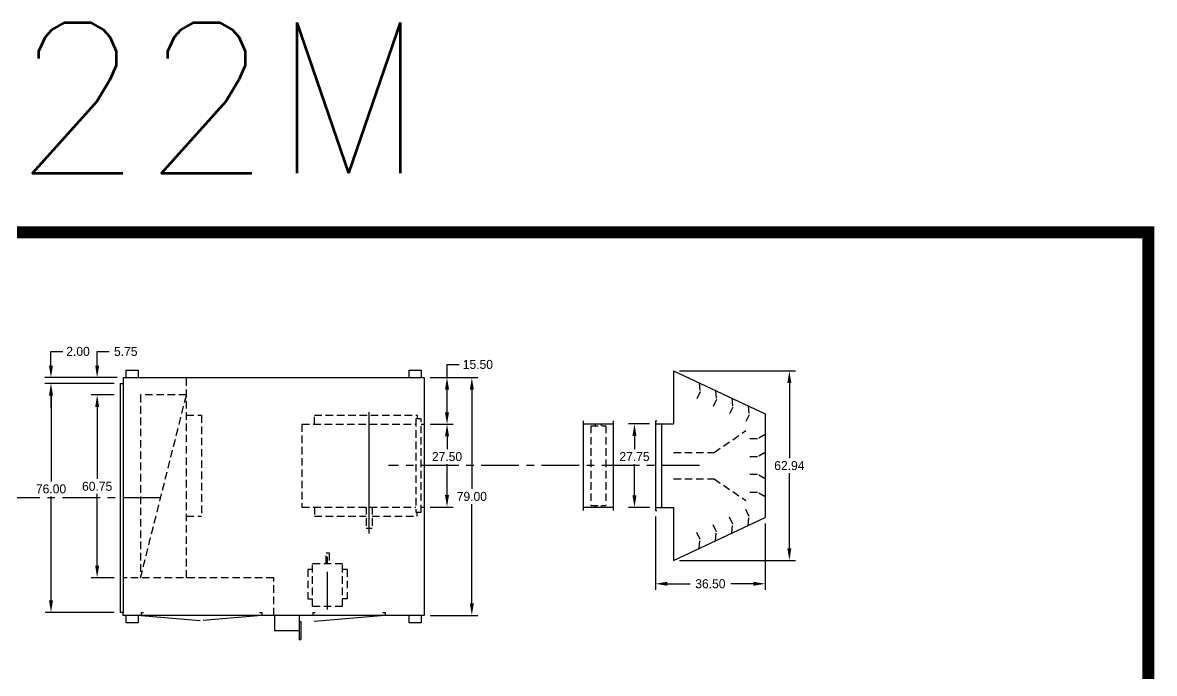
# Model space of a CAD drawing. Header units: inches. Extents: x 6 to 636, y -763 to 72.
# Drawn here: x 260.3 to 636.3, y -144.5 to 71.7 of the extents above; entities that cross this region are included whole.
import ezdxf

# ---------------------------------------------------------------- set-up
doc = ezdxf.new("R2010")
doc.units = ezdxf.units.IN
doc.header["$LTSCALE"] = 10
doc.header["$MEASUREMENT"] = 0
for name, pattern in [('CENTER', [2, 1.25, -0.25, 0.25, -0.25]), ('HIDDEN', [0.375, 0.25, -0.125]), ('PHANTOM', [2.5, 1.25, -0.25, 0.25, -0.25, 0.25, -0.25])]:
    doc.linetypes.add(name, pattern=pattern)
for name, color, linetype in [('CENTERLINE', 2, 'CENTER'), ('DIFFUSER', 5, 'Continuous'), ('DISC-DAMPER', 5, 'Continuous'), ('OBJECT', 5, 'Continuous'), ('RAM22UNIT', 3, 'Continuous')]:
    doc.layers.add(name, color=color, linetype=linetype)
doc.layers.add('TEXT', color=7, linetype='Continuous', lineweight=40)
doc.styles.add('S10', font='romans.shx', dxfattribs={"height": 0.1})
doc.dimstyles.new('DIMENSIONS', dxfattribs={"dimscale": 0, "dimtxt": 3, "dimasz": 4, "dimexe": 2, "dimexo": 2, "dimgap": 1, "dimtad": 0, "dimtih": 1, "dimtoh": 1, "dimzin": 0, "dimdsep": 46, "dimtxsty": 'Standard', "dimcen": 0.09, "dimclrd": 256, "dimclre": 256, "dimclrt": 1, "dimadec": 0, "dimazin": 0, "dimtfac": 1, "dimtofl": 0, "dimtmove": 0, "dimatfit": 3, "dimfxl": 0, "dimtolj": 1, "dimtzin": 0, "dimarcsym": 0})

# ---------------------------------------------------------------- blocks, each defined once
blk = doc.blocks.new('*D89')
at = {"layer": 'DEFPOINTS', "color": 0}
for p in [(269.71, -48.26), (292.71, -48.26), (292.71, -124.26)]:
    blk.add_point(p, dxfattribs=at)
at = {"layer": 'RAM22UNIT', "lineweight": -2}
for p, q in [((290.71, -48.26), (267.71, -48.26)), ((269.71, -52.26), (269.71, -80.76)), ((269.71, -120.26), (269.71, -85.76)), ((290.71, -124.26), (267.71, -124.26))]:
    blk.add_line(p, q, dxfattribs=at)
at = {"layer": 'RAM22UNIT'}
for points in [[(269.04, -52.26), (270.37, -52.26), (269.71, -48.26)], [(269.04, -120.26), (270.37, -120.26), (269.71, -124.26)]]:
    blk.add_solid(points, dxfattribs=at)
at = {"layer": 'RAM22UNIT', "color": 1, "insert": (269.71, -83.26), "char_height": 3, "attachment_point": 5}
blk.add_mtext('\\A1;76.00', dxfattribs=at)
blk = doc.blocks.new('*D90')
at = {"layer": 'DEFPOINTS', "color": 0}
for p in [(269.68, -46.26), (292.71, -48.26), (293.71, -46.26)]:
    blk.add_point(p, dxfattribs=at)
at = {"layer": 'RAM22UNIT', "lineweight": -2}
for p, q in [((269.68, -42.26), (269.68, -37.57)), ((269.68, -37.57), (273.68, -37.57)), ((291.71, -46.26), (267.68, -46.26)), ((290.71, -48.26), (267.68, -48.26)), ((269.68, -52.26), (269.68, -56.26))]:
    blk.add_line(p, q, dxfattribs=at)
at = {"layer": 'RAM22UNIT'}
for points in [[(269.01, -42.26), (270.35, -42.26), (269.68, -46.26)], [(269.01, -52.26), (270.35, -52.26), (269.68, -48.26)]]:
    blk.add_solid(points, dxfattribs=at)
at = {"layer": 'RAM22UNIT', "color": 1, "insert": (278.68, -37.57), "char_height": 3, "attachment_point": 5}
blk.add_mtext('\\A1;2.00', dxfattribs=at)
blk = doc.blocks.new('*D98')
at = {"layer": 'DEFPOINTS', "color": 0}
for p in [(470.53, -90.39), (507.03, -92.76), (507.03, -114.77)]:
    blk.add_point(p, dxfattribs=at)
at = {"layer": 'RAM22UNIT', "lineweight": -2}
for p, q in [((470.53, -92.39), (470.53, -116.77)), ((507.03, -94.76), (507.03, -116.77)), ((474.53, -114.77), (482.03, -114.77)), ((503.03, -114.77), (495.53, -114.77))]:
    blk.add_line(p, q, dxfattribs=at)
at = {"layer": 'RAM22UNIT'}
for points in [[(474.53, -114.1), (474.53, -115.44), (470.53, -114.77)], [(503.03, -114.1), (503.03, -115.44), (507.03, -114.77)]]:
    blk.add_solid(points, dxfattribs=at)
at = {"layer": 'RAM22UNIT', "color": 1, "insert": (488.78, -114.77), "char_height": 3, "attachment_point": 5}
blk.add_mtext('\\A1;36.50', dxfattribs=at)
blk = doc.blocks.new('*D99')
at = {"layer": 'DEFPOINTS', "color": 0}
for p in [(470.53, -61.64), (463.57, -89.39), (470.53, -89.39)]:
    blk.add_point(p, dxfattribs=at)
at = {"layer": 'RAM22UNIT', "lineweight": -2}
for p, q in [((468.53, -61.64), (461.57, -61.64)), ((463.57, -65.64), (463.57, -70.01)), ((463.57, -85.39), (463.57, -75.01)), ((468.53, -89.39), (461.57, -89.39))]:
    blk.add_line(p, q, dxfattribs=at)
at = {"layer": 'RAM22UNIT'}
for points in [[(462.9, -65.64), (464.24, -65.64), (463.57, -61.64)], [(462.9, -85.39), (464.24, -85.39), (463.57, -89.39)]]:
    blk.add_solid(points, dxfattribs=at)
at = {"layer": 'RAM22UNIT', "color": 1, "insert": (463.57, -72.51), "char_height": 3, "attachment_point": 5}
blk.add_mtext('\\A1;27.75', dxfattribs=at)
blk = doc.blocks.new('*D100')
at = {"layer": 'DEFPOINTS', "color": 0}
for p in [(393.71, -46.26), (393.71, -125.26), (409.53, -125.26)]:
    blk.add_point(p, dxfattribs=at)
at = {"layer": 'RAM22UNIT', "lineweight": -2}
for p, q in [((395.71, -46.26), (411.53, -46.26)), ((409.53, -50.26), (409.53, -83.26)), ((409.53, -121.26), (409.53, -88.26)), ((395.71, -125.26), (411.53, -125.26))]:
    blk.add_line(p, q, dxfattribs=at)
at = {"layer": 'RAM22UNIT'}
for points in [[(408.86, -50.26), (410.19, -50.26), (409.53, -46.26)], [(408.86, -121.26), (410.19, -121.26), (409.53, -125.26)]]:
    blk.add_solid(points, dxfattribs=at)
at = {"layer": 'RAM22UNIT', "color": 1, "insert": (409.53, -85.76), "char_height": 3, "attachment_point": 5}
blk.add_mtext('\\A1;79.00', dxfattribs=at)
blk = doc.blocks.new('*D101')
at = {"layer": 'DEFPOINTS', "color": 0}
for p in [(393.71, -61.76), (393.71, -89.26), (401.28, -89.26)]:
    blk.add_point(p, dxfattribs=at)
at = {"layer": 'RAM22UNIT', "lineweight": -2}
for p, q in [((395.71, -61.76), (403.28, -61.76)), ((401.28, -65.76), (401.28, -70.01)), ((401.28, -85.26), (401.28, -75.01)), ((395.71, -89.26), (403.28, -89.26))]:
    blk.add_line(p, q, dxfattribs=at)
at = {"layer": 'RAM22UNIT'}
for points in [[(400.61, -65.76), (401.95, -65.76), (401.28, -61.76)], [(400.61, -85.26), (401.95, -85.26), (401.28, -89.26)]]:
    blk.add_solid(points, dxfattribs=at)
at = {"layer": 'RAM22UNIT', "color": 1, "insert": (401.28, -72.51), "char_height": 3, "attachment_point": 5}
blk.add_mtext('\\A1;27.50', dxfattribs=at)
blk = doc.blocks.new('*D102')
at = {"layer": 'DEFPOINTS', "color": 0}
for p in [(393.71, -46.26), (393.71, -61.76), (401.28, -61.76)]:
    blk.add_point(p, dxfattribs=at)
at = {"layer": 'RAM22UNIT', "lineweight": -2}
for p, q in [((401.28, -46.26), (401.28, -41.89)), ((401.28, -41.89), (405.28, -41.89)), ((395.71, -46.26), (403.28, -46.26)), ((401.28, -57.76), (401.28, -50.26)), ((395.71, -61.76), (403.28, -61.76))]:
    blk.add_line(p, q, dxfattribs=at)
at = {"layer": 'RAM22UNIT'}
for points in [[(400.61, -50.26), (401.95, -50.26), (401.28, -46.26)], [(400.61, -57.76), (401.95, -57.76), (401.28, -61.76)]]:
    blk.add_solid(points, dxfattribs=at)
at = {"layer": 'RAM22UNIT', "color": 1, "insert": (411.53, -41.89), "char_height": 3, "attachment_point": 5}
blk.add_mtext('\\A1;15.50', dxfattribs=at)
blk = doc.blocks.new('*D103')
at = {"layer": 'DEFPOINTS', "color": 0}
for p in [(476.53, -44.04), (476.53, -106.98), (515.03, -106.98)]:
    blk.add_point(p, dxfattribs=at)
at = {"layer": 'RAM22UNIT', "lineweight": -2}
for p, q in [((478.53, -44.04), (517.03, -44.04)), ((515.03, -48.04), (515.03, -73.01)), ((515.03, -102.98), (515.03, -78.01)), ((478.53, -106.98), (517.03, -106.98))]:
    blk.add_line(p, q, dxfattribs=at)
at = {"layer": 'RAM22UNIT'}
for points in [[(514.36, -48.04), (515.69, -48.04), (515.03, -44.04)], [(514.36, -102.98), (515.69, -102.98), (515.03, -106.98)]]:
    blk.add_solid(points, dxfattribs=at)
at = {"layer": 'RAM22UNIT', "color": 1, "insert": (515.03, -75.51), "char_height": 3, "attachment_point": 5}
blk.add_mtext('\\A1;62.94', dxfattribs=at)
blk = doc.blocks.new('*D128')
at = {"layer": 'DEFPOINTS', "color": 0}
for p in [(292.71, -52.01), (285.04, -112.76), (292.71, -112.76)]:
    blk.add_point(p, dxfattribs=at)
at = {"layer": 'RAM22UNIT', "lineweight": -2}
for p, q in [((290.71, -52.01), (283.04, -52.01)), ((285.04, -56.01), (285.04, -79.89)), ((285.04, -108.76), (285.04, -84.89)), ((290.71, -112.76), (283.04, -112.76))]:
    blk.add_line(p, q, dxfattribs=at)
at = {"layer": 'RAM22UNIT'}
for points in [[(284.38, -56.01), (285.71, -56.01), (285.04, -52.01)], [(284.38, -108.76), (285.71, -108.76), (285.04, -112.76)]]:
    blk.add_solid(points, dxfattribs=at)
at = {"layer": 'RAM22UNIT', "color": 1, "insert": (285.04, -82.39), "char_height": 3, "attachment_point": 5}
blk.add_mtext('\\A1;60.75', dxfattribs=at)
blk = doc.blocks.new('*D129')
at = {"layer": 'DEFPOINTS', "color": 0}
for p in [(285.04, -46.26), (293.71, -46.26), (292.71, -52.01), (510.03, -552.7), (525.53, -552.7), (525.53, -562.7)]:
    blk.add_point(p, dxfattribs=at)
at = {"layer": 'RAM22UNIT', "lineweight": -2}
for p, q in [((285.04, -42.26), (285.04, -37.57)), ((285.04, -37.57), (289.04, -37.57)), ((291.71, -46.26), (283.04, -46.26)), ((290.71, -52.01), (283.04, -52.01)), ((285.04, -56.01), (285.04, -60.01)), ((510.03, -554.7), (510.03, -564.7)), ((525.53, -554.7), (525.53, -564.7)), ((506.03, -562.7), (502.03, -562.7)), ((529.53, -562.7), (533.53, -562.7))]:
    blk.add_line(p, q, dxfattribs=at)
at = {"layer": 'RAM22UNIT'}
for points in [[(284.38, -42.26), (285.71, -42.26), (285.04, -46.26)], [(284.38, -56.01), (285.71, -56.01), (285.04, -52.01)], [(506.03, -562.03), (506.03, -563.37), (510.03, -562.7)], [(529.53, -562.03), (529.53, -563.37), (525.53, -562.7)]]:
    blk.add_solid(points, dxfattribs=at)
at = {"layer": 'RAM22UNIT', "color": 1, "char_height": 3, "attachment_point": 5}
for s, insert in [('\\A1;5.75', (294.54, -37.57)), ('\\A1;15.50', (517.78, -562.7))]:
    blk.add_mtext(s, dxfattribs=dict(at, insert=insert))
blk = doc.blocks.new('A$C1AB9758F')
at = {"layer": 'OBJECT', "color": 4, "linetype": 'HIDDEN'}
for p, q in [((4.5, 17.75), (5.5, 17.75)), ((4.5, 14.25), (4.5, 17.75)), ((5.5, 17.75), (5.5, 14.25)), ((-1.5, 12.25), (-1.5, 2.5)), ((0, 12.25), (-1.5, 12.25)), ((0, 0), (0, 14.25)), ((0, 14.25), (10, 14.25)), ((10, 0), (10, 14.25)), ((11.5, 12.25), (10, 12.25)), ((11.5, 12.25), (11.5, 2.5)), ((-1.5, 2.5), (0, 2.5)), ((0, 0), (10, 0)), ((11.5, 2.5), (10, 2.5))]:
    blk.add_line(p, q, dxfattribs=at)
at = {"layer": 'OBJECT', "color": 191, "linetype": 'PHANTOM'}
blk.add_line((5, -1), (5, 18.75), dxfattribs=at)

msp = doc.modelspace()

# ---------------------------------------------------------------- linework, layer by layer
at = {"color": 191, "linetype": 'PHANTOM', "ltscale": 12}
msp.add_line((375.394, -98.028), (375.394, -57.76), dxfattribs=at)
at = {"layer": 'CENTERLINE'}
for p, q in [((485.181, -75.51), (381.801, -75.51)), ((306.014, -86.26), (111.017, -86.26))]:
    msp.add_line(p, q, dxfattribs=at)
at = {"layer": 'DIFFUSER'}
for p, q in [((476.528, -44.041), (507.028, -58.26)), ((476.528, -44.041), (476.528, -61.635)), ((507.028, -58.26), (507.028, -92.76)), ((470.528, -60.635), (471.028, -60.635)), ((470.528, -60.635), (470.528, -90.385)), ((470.528, -61.635), (476.528, -61.635)), ((472.528, -61.635), (472.528, -89.385)), ((470.528, -89.385), (476.528, -89.385)), ((476.528, -89.385), (476.528, -106.979)), ((470.528, -90.385), (471.028, -90.385)), ((476.528, -106.979), (507.028, -92.76))]:
    msp.add_line(p, q, dxfattribs=at)
at = {"layer": 'DIFFUSER', "color": 4, "linetype": 'HIDDEN'}
for p, q in [((485.074, -48.026), (485.336, -51.014)), ((485.336, -51.014), (484.068, -53.733)), ((490.512, -50.561), (490.774, -53.55)), ((490.774, -53.55), (489.506, -56.269)), ((496.212, -56.086), (494.944, -58.804)), ((495.95, -53.097), (496.212, -56.086)), ((501.388, -55.633), (501.649, -58.621)), ((501.649, -58.621), (500.382, -61.34)), ((490.028, -71.135), (500.59, -63.87)), ((504.43, -66.616), (501.43, -66.616)), ((507.028, -65.116), (504.43, -66.616)), ((476.528, -71.135), (490.028, -71.135)), ((507.028, -71.116), (504.43, -72.616)), ((504.43, -72.616), (501.43, -72.616)), ((504.43, -78.404), (501.43, -78.404)), ((507.028, -79.904), (504.43, -78.404)), ((476.528, -79.885), (490.028, -79.885)), ((490.028, -79.885), (500.59, -87.15)), ((504.43, -84.404), (501.43, -84.404)), ((507.028, -85.904), (504.43, -84.404)), ((501.649, -92.4), (500.382, -89.681)), ((496.212, -94.936), (494.944, -92.217)), ((501.388, -95.389), (501.649, -92.4)), ((485.336, -100.007), (484.068, -97.288)), ((490.774, -97.472), (489.506, -94.753)), ((490.512, -100.46), (490.774, -97.472)), ((495.95, -97.924), (496.212, -94.936)), ((485.074, -102.996), (485.336, -100.007))]:
    msp.add_line(p, q, dxfattribs=at)
at = {"layer": 'DISC-DAMPER'}
for p, q in [((446.528, -60.635), (446.528, -90.385)), ((446.528, -61.635), (456.528, -61.635)), ((456.528, -60.635), (456.528, -90.385)), ((456.528, -89.385), (446.528, -89.385))]:
    msp.add_line(p, q, dxfattribs=at)
at = {"layer": 'DISC-DAMPER', "color": 4, "linetype": 'HIDDEN'}
for p, q in [((449.028, -62.26), (449.028, -88.76)), ((449.028, -62.26), (454.028, -62.26)), ((450.528, -61.635), (450.528, -62.26)), ((452.528, -61.635), (452.528, -62.26)), ((454.028, -62.26), (454.028, -88.76)), ((449.028, -88.76), (454.028, -88.76)), ((450.528, -88.76), (450.528, -89.385)), ((452.528, -88.76), (452.528, -89.385))]:
    msp.add_line(p, q, dxfattribs=at)
at = {"layer": 'OBJECT'}
for p, q in [((294.707, -43.76), (298.707, -43.76)), ((294.707, -46.26), (294.707, -43.76)), ((298.707, -43.76), (298.707, -46.26)), ((388.707, -43.76), (392.707, -43.76)), ((388.707, -46.26), (388.707, -43.76)), ((392.707, -43.76), (392.707, -46.26)), ((292.707, -48.26), (292.707, -124.26)), ((292.707, -48.26), (293.707, -48.26)), ((293.707, -46.26), (393.707, -46.26)), ((293.707, -46.26), (293.707, -124.26)), ((393.707, -46.26), (393.707, -125.26)), ((293.707, -124.26), (292.707, -124.26)), ((293.707, -125.26), (293.707, -124.26)), ((393.707, -125.26), (293.707, -125.26)), ((294.707, -127.76), (294.707, -125.26)), ((298.707, -127.76), (294.707, -127.76)), ((298.707, -125.26), (298.707, -127.76)), ((388.707, -127.76), (388.707, -125.26)), ((392.707, -127.76), (388.707, -127.76)), ((392.707, -125.26), (392.707, -127.76))]:
    msp.add_line(p, q, dxfattribs=at)
at = {"layer": 'OBJECT', "color": 4, "linetype": 'HIDDEN'}
for p, q in [((314.707, -112.76), (314.707, -46.26)), ((314.707, -52.01), (299.457, -52.01)), ((299.457, -112.76), (314.707, -52.01)), ((299.457, -52.01), (299.457, -112.76)), ((314.707, -58.76), (319.707, -58.76)), ((319.707, -58.76), (319.707, -92.26)), ((357.207, -58.76), (391.332, -58.76)), ((357.207, -61.76), (357.207, -58.76)), ((390.957, -60.01), (390.957, -91.01)), ((392.707, -60.01), (390.957, -60.01)), ((391.332, -58.76), (391.332, -60.01)), ((392.707, -91.01), (392.707, -60.01)), ((353.082, -61.76), (353.082, -89.26)), ((353.082, -61.76), (390.957, -61.76)), ((392.707, -61.76), (393.707, -61.76)), ((353.082, -89.26), (390.957, -89.26)), ((357.207, -89.26), (357.207, -92.26)), ((374.394, -89.26), (374.394, -96.26)), ((376.394, -89.26), (376.394, -96.26)), ((392.707, -89.26), (393.707, -89.26)), ((314.707, -92.26), (319.707, -92.26)), ((357.207, -92.26), (374.394, -92.26)), ((376.394, -92.26), (391.332, -92.26)), ((390.957, -91.01), (392.707, -91.01)), ((391.332, -92.26), (391.332, -91.01)), ((374.394, -96.26), (376.394, -96.26)), ((343.707, -112.76), (293.707, -112.76)), ((343.707, -125.26), (343.707, -112.76))]:
    msp.add_line(p, q, dxfattribs=at)
at = {"layer": 'OBJECT', "color": 4, "linetype": 'HIDDEN', "ltscale": 12}
for p, q in [((299.707, -124.26), (299.707, -125.26)), ((299.707, -124.26), (300.457, -124.26)), ((299.707, -125.26), (319.207, -126.991)), ((339.707, -125.26), (320.207, -126.991)), ((338.957, -124.26), (339.707, -124.26)), ((339.707, -124.26), (339.707, -125.26)), ((356.707, -124.26), (356.707, -125.26)), ((356.707, -124.26), (357.457, -124.26)), ((380.707, -125.26), (357.168, -127.35)), ((379.957, -124.26), (380.707, -124.26)), ((380.707, -124.26), (380.707, -125.26))]:
    msp.add_line(p, q, dxfattribs=at)
at = {"layer": 'OBJECT', "color": 5, "ltscale": 12}
for p, q in [((343.957, -125.26), (343.957, -130.26)), ((352.207, -125.26), (352.207, -133.26)), ((352.207, -127.26), (352.707, -127.26)), ((352.707, -127.26), (352.707, -133.26)), ((343.957, -130.26), (352.207, -130.26)), ((352.207, -133.26), (352.707, -133.26))]:
    msp.add_line(p, q, dxfattribs=at)
at = {"layer": 'TEXT', "color": 3, "const_width": 4}
msp.add_lwpolyline([(7.613, 1.965), (7.613, -760.75), (634.302, -760.75), (634.302, 1.965)], close=True, dxfattribs=at)

# ---------------------------------------------------------------- block references
at = {"layer": 'RAM22UNIT'}
msp.add_blockref('A$C1AB9758F', (356.582, -122.26), dxfattribs=at)

# ---------------------------------------------------------------- texts
at = {"layer": 'TEXT', "color": 3, "style": 'S10'}
msp.add_text('H22M', height=50, dxfattribs=at).set_placement((209.967, 21.688))

# ---------------------------------------------------------------- dimensions: what is measured, and where the dimension line sits
at = {"layer": 'RAM22UNIT'}
for base, p1, p2, picture, middle in [((269.68, -46.26), (292.707, -48.26), (293.707, -46.26), '*D90', (278.68, -37.568)), ((285.044, -46.26), (292.707, -52.01), (293.707, -46.26), '*D129', (294.544, -37.568)), ((401.279, -61.76), (393.707, -46.26), (393.707, -61.76), '*D102', (411.529, -41.886)), ((269.707, -48.26), (292.707, -124.26), (292.707, -48.26), '*D89', (269.707, -83.26)), ((401.279, -89.26), (393.707, -61.76), (393.707, -89.26), '*D101', (401.279, -72.51)), ((463.569, -89.385), (470.528, -61.635), (470.528, -89.385), '*D99', (463.569, -72.51))]:
    dim = msp.add_linear_dim(base=base, p1=p1, p2=p2, angle=90, dimstyle='DIMENSIONS', override={"dimscale": 1}, dxfattribs=at)
    dim.commit()
    dim.dimension.update_dxf_attribs({"geometry": picture, "text_midpoint": middle, "dimtype": 160})
for base, p1, p2, picture, middle in [((525.528, -562.699), (510.028, -552.699), (525.528, -552.699), '*D129', (517.778, -562.699)), ((507.028, -114.77), (470.528, -90.385), (507.028, -92.76), '*D98', (488.778, -114.77))]:
    dim = msp.add_linear_dim(base=base, p1=p1, p2=p2, dimstyle='DIMENSIONS', override={"dimscale": 1}, dxfattribs=at)
    dim.commit()
    dim.dimension.update_dxf_attribs({"geometry": picture, "text_midpoint": middle})
for base, p1, p2, picture, middle in [((515.028, -106.979), (476.528, -44.041), (476.528, -106.979), '*D103', (515.028, -75.51)), ((409.528, -125.26), (393.707, -46.26), (393.707, -125.26), '*D100', (409.528, -85.76)), ((285.044, -112.76), (292.707, -52.01), (292.707, -112.76), '*D128', (285.044, -82.385))]:
    dim = msp.add_linear_dim(base=base, p1=p1, p2=p2, angle=90, dimstyle='DIMENSIONS', override={"dimscale": 1}, dxfattribs=at)
    dim.commit()
    dim.dimension.update_dxf_attribs({"geometry": picture, "text_midpoint": middle})

doc.saveas('drawing.dxf')
